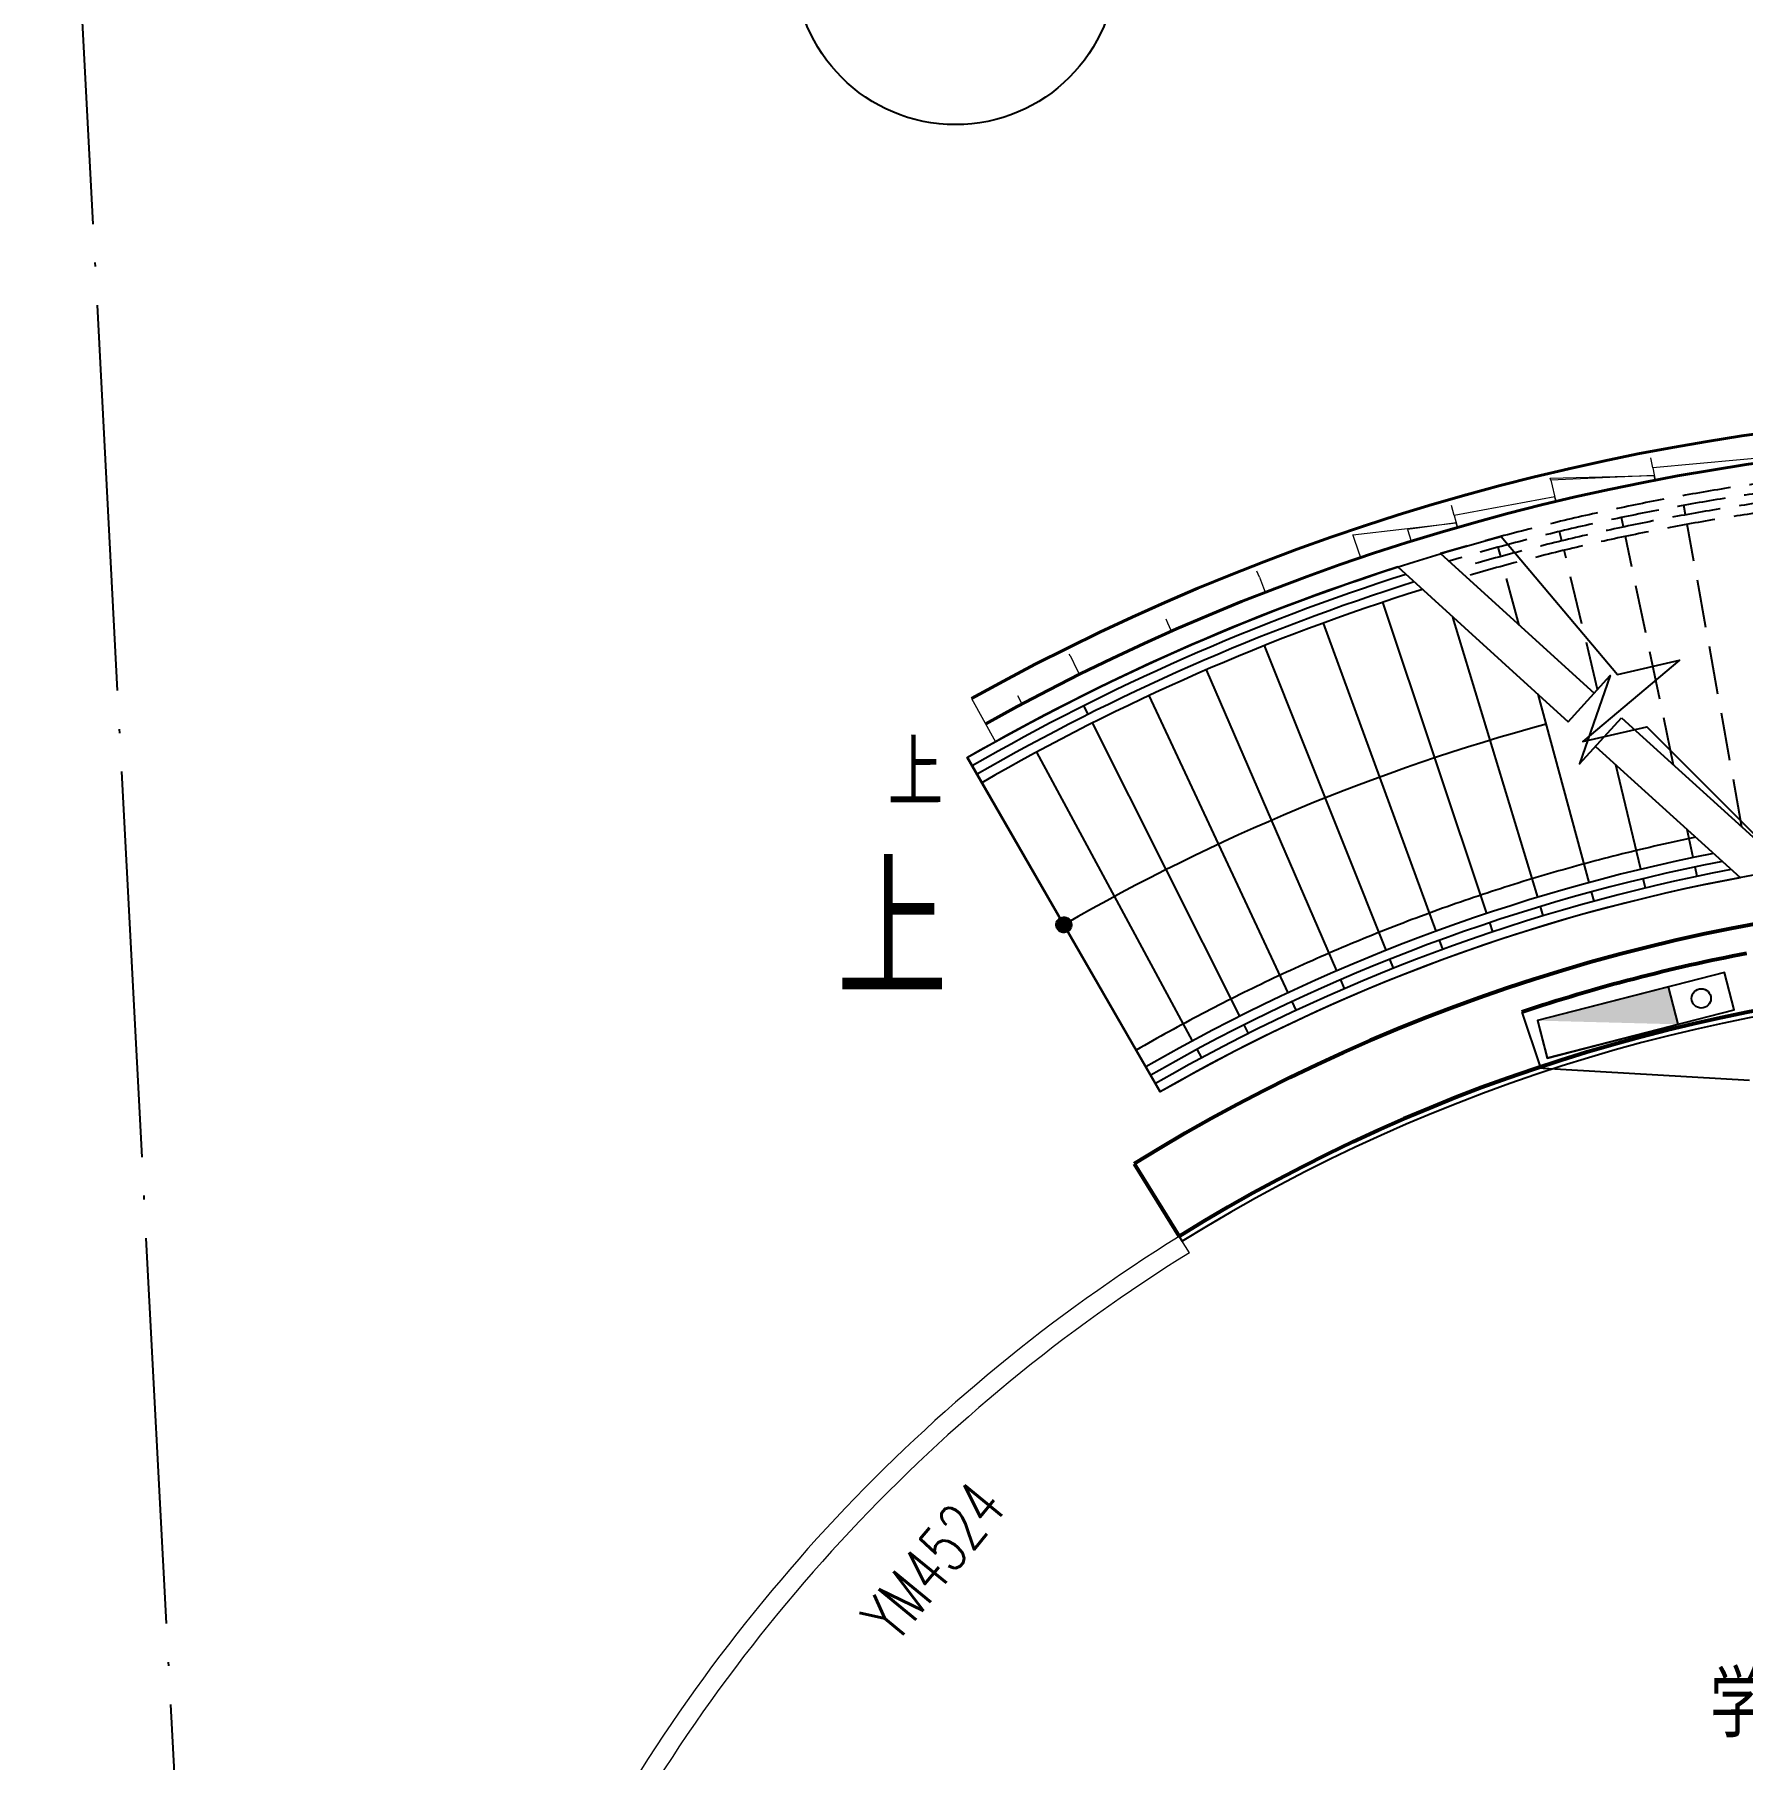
# Model space of a CAD drawing. Header units: millimetres. Extents: x 347599 to 1495443, y -100002 to 152717.
# Drawn here: x 1387912 to 1396761, y 22822 to 31758 of the extents above; entities that cross this region are included whole.
import ezdxf
from ezdxf.enums import TextEntityAlignment as Align

# ---------------------------------------------------------------- set-up
doc = ezdxf.new("R2010")
doc.units = ezdxf.units.MM
doc.header["$LTSCALE"] = 1000
for name, pattern in [('E-RG-1F$0$$0$DOTE', [2.42, 2, -0.2, 0.02, -0.2]), ('E1-RD-1F$0$DASH', [0.35, 0.25, -0.1]), ('XRE1$0$DASH', [0.35, 0.25, -0.1]), ('XRE2$0$HIDDEN', [0.375, 0.25, -0.125])]:
    doc.linetypes.add(name, pattern=pattern)
doc.layers.get('0').update_dxf_attribs({"linetype": 'CONTINUOUS'})
for name, color, linetype in [('A-SYMB-DOOR', 13, 'CONTINUOUS'), ('A—墙体', 7, 'CONTINUOUS'), ('A—楼梯、电梯、栏杆', 50, 'CONTINUOUS'), ('A—轴线、尺寸', 1, 'CONTINUOUS'), ('E1-RD-1F$0$C-NAME-DIM100', 13, 'CONTINUOUS'), ('E1-RI-1F$0$0P-FE-FH-F', 141, 'CONTINUOUS'), ('E1-RI-1F$0$0P-FE-HY', 141, 'CONTINUOUS'), ('E1-RI-1F$0$0P-TE-D0-A', 1, 'CONTINUOUS'), ('I—平面—文字', 40, 'CONTINUOUS'), ('I—平面—文字（放大1：100）', 40, 'XRE2$0$HIDDEN'), ('I—平面—消防设施', 10, 'CONTINUOUS'), ('I—平面—装饰面层线', 192, 'CONTINUOUS'), ('轴线100', 1, 'CONTINUOUS')]:
    doc.layers.add(name, color=color, linetype=linetype)
for name, color, linetype, lineweight in [('E1-RD-1F$0$$0$A-GLAZ', 140, 'CONTINUOUS', 5), ('E1-RD-1F$0$$3$A-WALL', 7, 'CONTINUOUS', 5), ('E1-RD-1F$0$A-DOOR', 32, 'CONTINUOUS', 5), ('E1-RD-1F$0$A-WALL', 7, 'CONTINUOUS', 5)]:
    doc.layers.add(name, color=color, linetype=linetype, lineweight=lineweight)
doc.styles.add('ECADI-TXT', font='simplex.shx', dxfattribs={"bigfont": 'hztxt.shx'})
doc.styles.add('XD2008', font='simhei.ttf', dxfattribs={"width": 0.7})

# ---------------------------------------------------------------- blocks, each defined once
blk = doc.blocks.new('E1-RD-1F$0$3')
at = {"layer": 'A—楼梯、电梯、栏杆'}
h = blk.add_hatch(color=256, dxfattribs=at)
edge = h.paths.add_edge_path()
edge.add_arc((10773784.9, -7567736.8), 20, 138.7891, 318.7891, ccw=False)
edge.add_arc((10773784.9, -7567736.8), 20, -41.2109, 138.7891, ccw=False)
blk.add_lwpolyline([(10773800, -7567750, -1), (10773769.9, -7567723.7, -1)], format="xyb", close=True, dxfattribs=at)
blk = doc.blocks.new('E1-RI-1F$0$XFX-BX')
blk.add_lwpolyline([(0, 0), (0, 200), (700, 200), (700, 0)], close=True)
blk.add_solid([(0, 0), (0, 0), (700, 0), (700, 200)])
blk = doc.blocks.new('E1-RI-1F$0$AEQE')
at = {"layer": 'E1-RI-1F$0$0P-FE-FH-F'}
blk.add_circle((11709503, -6156376), 50, dxfattribs=at)
at = {"layer": 'E1-RI-1F$0$0P-TE-D0-A'}
blk.add_lwpolyline([(11709777.1, -6157186.8), (11709569.7, -6156208.5), (11709374.1, -6156250), (11709581.5, -6157228.3)], close=True, dxfattribs=at)
at = {"layer": 'E1-RI-1F$0$0P-FE-HY', "xscale": -0.9999999999999996, "rotation": 281.977062229859}
blk.add_blockref('E1-RI-1F$0$XFX-BX', (11709581.6, -6157228.2), dxfattribs=at)
blk = doc.blocks.new('ECADI-TAG-DOOR')

msp = doc.modelspace()

# ---------------------------------------------------------------- linework, layer by layer
at = {"layer": 'A—墙体'}
msp.add_line((1393608.6, 25907.2), (1393842, 25531.8), dxfattribs=at)
msp.add_lwpolyline([(1395618.2, 26694.1), (1395712.9, 26409.5)], dxfattribs=at)
for radius, start, end in [(9250, 61.86871, 121.86871), (9108, 100.82405, 108.39488), (8808, 61.86871, 121.86871)]:
    msp.add_arc((1398492.4, 18051.5), radius, start, end, dxfattribs=at)
at = {"layer": 'A—楼梯、电梯、栏杆', "linetype": 'XRE1$0$DASH'}
for p, q in [((1396465.6, 29269.9), (1396456.7, 29319.1)), ((1396144.3, 29207.1), (1396134, 29256)), ((1395824.9, 29135), (1395813.2, 29183.6)), ((1396404, 27973.1), (1396154.6, 29158.1)), ((1396757.8, 27652.1), (1396474.4, 29220.7)), ((1395507.8, 29053.9), (1395494.7, 29102.1)), ((1396010.1, 28365.6), (1395836.6, 29086.4)), ((1395604.1, 28698.6), (1395520.8, 29005.6))]:
    msp.add_line(p, q, dxfattribs=at)
at = {"layer": 'A—楼梯、电梯、栏杆'}
for p, q in [((1395195.9, 29068.9), (1395992.5, 28346.3)), ((1395195.9, 29068.9), (1395992.5, 28346.3)), ((1394974.1, 29000.1), (1395858.2, 28198.2)), ((1394974.1, 29000.1), (1395858.2, 28198.2)), ((1395435.5, 27204.5), (1394896.9, 28817)), ((1395435.5, 27204.5), (1394896.9, 28817)), ((1395173.9, 27113), (1394589.3, 28709.3)), ((1395173.9, 27113), (1394589.3, 28709.3)), ((1395699.5, 27288.5), (1395260.6, 28740.2)), ((1395699.5, 27288.5), (1395260.6, 28740.2)), ((1394915.1, 27014), (1394284.9, 28592.8)), ((1394915.1, 27014), (1394284.9, 28592.8)), ((1394659.2, 26907.5), (1393983.9, 28467.7)), ((1394659.2, 26907.5), (1393983.9, 28467.7)), ((1394406.5, 26793.8), (1393686.7, 28333.9)), ((1394406.5, 26793.8), (1393686.7, 28333.9)), ((1395965.9, 27364.9), (1395701.3, 28340.5)), ((1395965.9, 27364.9), (1395701.3, 28340.5)), ((1393371, 28236.4), (1393348.5, 28281)), ((1393371, 28236.4), (1393348.5, 28281)), ((1394157.2, 26672.9), (1393393.4, 28191.7)), ((1394157.2, 26672.9), (1393393.4, 28191.7)), ((1396133.2, 28218.7), (1396999, 27433.4)), ((1396133.2, 28218.7), (1396999, 27433.4)), ((1395998.9, 28070.5), (1396748.9, 27390.2)), ((1395998.9, 28070.5), (1396748.9, 27390.2)), ((1392744.8, 28012.2), (1393744.4, 26279.9)), ((1392744.8, 28012.2), (1393744.4, 26279.9)), ((1393911.4, 26544.9), (1393104.4, 28041.1)), ((1393911.4, 26544.9), (1393104.4, 28041.1)), ((1396234.4, 27433.6), (1396104.1, 27975.1)), ((1396234.4, 27433.6), (1396104.1, 27975.1)), ((1396504.7, 27494.6), (1396474.3, 27639.3)), ((1396504.7, 27494.6), (1396474.3, 27639.3)), ((1396525.3, 27396.7), (1396515, 27445.7)), ((1396257.8, 27336.4), (1396246.1, 27385)), ((1396257.8, 27336.4), (1396246.1, 27385)), ((1395992.1, 27268.4), (1395979, 27316.7)), ((1395992.1, 27268.4), (1395979, 27316.7)), ((1395728.5, 27192.8), (1395714, 27240.7)), ((1395728.5, 27192.8), (1395714, 27240.7)), ((1395467.1, 27109.7), (1395451.3, 27157.1)), ((1395467.1, 27109.7), (1395451.3, 27157.1)), ((1395208.3, 27019.1), (1395191.1, 27066)), ((1395208.3, 27019.1), (1395191.1, 27066)), ((1394952.1, 26921.1), (1394933.6, 26967.5)), ((1394952.1, 26921.1), (1394933.6, 26967.5)), ((1394698.9, 26815.8), (1394679.1, 26861.7)), ((1394698.9, 26815.8), (1394679.1, 26861.7)), ((1394448.8, 26703.2), (1394427.7, 26748.5)), ((1394448.8, 26703.2), (1394427.7, 26748.5)), ((1394202.1, 26583.6), (1394179.6, 26628.2)), ((1394202.1, 26583.6), (1394179.6, 26628.2)), ((1393958.9, 26456.8), (1393935.1, 26500.9)), ((1393958.9, 26456.8), (1393935.1, 26500.9))]:
    msp.add_line(p, q, dxfattribs=at)
msp.add_lwpolyline([(1395510.9, 29158.3), (1396112.5, 28442.5), (1396434.9, 28516.2), (1395933.2, 28096.1), (1396265.8, 28171.7), (1397002.1, 27433.9, 0.091861), (1393744.4, 26279.9), (1392744.5, 28012.1, -0.064247), (1395510.9, 29158.3, -0.064247)], format="xyb", dxfattribs=at)
msp.add_lwpolyline([(1395858.2, 28198.2), (1396074.6, 28436.8), (1395916.5, 27979.7), (1396133.2, 28218.7)], dxfattribs=at)
msp.add_lwpolyline([(1395858.2, 28198.2), (1396074.6, 28436.8), (1395916.5, 27979.7), (1396133.2, 28218.7)], dxfattribs=at)
at = {"layer": 'A—楼梯、电梯、栏杆', "linetype": 'XRE1$0$DASH'}
for radius, end in [(11500, 106.65741), (11450, 106.50618), (11400, 106.35336), (11350, 106.19895)]:
    msp.add_arc((1398492.4, 18051.5), radius, 58.8708, end, dxfattribs=at)
at = {"layer": 'A—楼梯、电梯、栏杆'}
for radius, start in [(11500, 107.81453), (11500, 107.81453), (11450, 107.67012), (11450, 107.67012), (11400, 107.52423), (11400, 107.52423), (11350, 107.37684), (11350, 107.37684), (10500, 105.17738), (9650, 101.24822), (9650, 101.24822), (9600, 101.02675), (9600, 101.02675), (9550, 100.80232), (9550, 100.80232), (9500, 100.57485), (9500, 100.57485)]:
    msp.add_arc((1398492.4, 18051.5), radius, start, 119.98609, dxfattribs=at)
at = {"layer": 'A—楼梯、电梯、栏杆', "linetype": 'E1-RD-1F$0$DASH', "ltscale": 1000}
msp.add_arc((1398492.4, 18051.5), 9750, 101.68249, 119.98609, dxfattribs=at)
msp.add_arc((1398492.4, 18051.5), 9750, 101.68249, 119.98609, dxfattribs=at)
at = {"layer": 'A—轴线、尺寸', "linetype": 'E-RG-1F$0$$0$DOTE'}
msp.add_line((1389483, 6609.2), (1387911.6, 36565.6), dxfattribs=at)
at = {"layer": 'A—轴线、尺寸', "linetype": 'ByBlock'}
msp.add_circle((1392683.1, 32124.6), 833.3, dxfattribs=at)
at = {"layer": 'E1-RD-1F$0$$0$A-GLAZ', "color": 8}
for p, q in [((1396296.3, 29512.6), (1396286.3, 29565.1)), ((1396296.3, 29512.6), (1396286.3, 29565.1)), ((1395764.8, 29460.5), (1396303.7, 29474.2)), ((1395764.8, 29460.5), (1396303.7, 29474.2)), ((1395767.4, 29449.8), (1395764.8, 29460.5)), ((1395767.4, 29449.8), (1395764.8, 29460.5)), ((1394743.9, 29162.6), (1394742.6, 29166.5)), ((1394743.9, 29162.6), (1394742.6, 29166.5))]:
    msp.add_line(p, q, dxfattribs=at)
at = {"layer": 'E1-RD-1F$0$$0$A-GLAZ', "lineweight": 13}
for p, q in [((1396296.3, 29512.6), (1396308.4, 29449.7)), ((1396296.3, 29512.6), (1396308.4, 29449.7)), ((1396308.4, 29449.7), (1396827.4, 29537)), ((1396308.4, 29449.7), (1396827.4, 29537)), ((1395767.4, 29449.8), (1395793.9, 29338.9)), ((1395767.4, 29449.8), (1395793.9, 29338.9)), ((1395793.9, 29338.9), (1396308.4, 29449.7)), ((1395793.9, 29338.9), (1396308.4, 29449.7)), ((1396308.4, 29449.7), (1396303.7, 29474.2)), ((1396308.4, 29449.7), (1396303.7, 29474.2)), ((1395267.2, 29266.5), (1395252.4, 29317.9)), ((1395267.2, 29266.5), (1395252.4, 29317.9)), ((1395284.9, 29205), (1395793.9, 29338.9)), ((1395284.9, 29205), (1395793.9, 29338.9)), ((1395793.9, 29338.9), (1395788.1, 29363.2)), ((1395793.9, 29338.9), (1395788.1, 29363.2)), ((1394742.6, 29166.5), (1395278, 29229)), ((1394742.6, 29166.5), (1395278, 29229)), ((1395267.2, 29266.5), (1395284.9, 29205)), ((1395267.2, 29266.5), (1395284.9, 29205)), ((1395284.9, 29205), (1395278, 29229)), ((1395284.9, 29205), (1395278, 29229)), ((1394774.5, 29071.8), (1394743.9, 29162.6)), ((1394774.5, 29071.8), (1394743.9, 29162.6)), ((1395024.8, 29194.3), (1395044, 29132.8)), ((1395024.8, 29194.3), (1395044, 29132.8)), ((1394782.5, 29048.1), (1394774.5, 29071.8)), ((1394782.5, 29048.1), (1394774.5, 29071.8)), ((1394257.5, 28946.5), (1394245.2, 28978.1)), ((1394257.5, 28946.5), (1394245.2, 28978.1)), ((1394257.5, 28946.5), (1394278.7, 28891.9)), ((1394257.5, 28946.5), (1394278.7, 28891.9)), ((1394278.7, 28891.9), (1394287.8, 28868.6)), ((1394278.7, 28891.9), (1394287.8, 28868.6)), ((1393782.9, 28709.4), (1393774.4, 28728.6)), ((1393782.9, 28709.4), (1393774.4, 28728.6)), ((1393791.6, 28689.7), (1393782.9, 28709.4)), ((1393791.6, 28689.7), (1393782.9, 28709.4)), ((1393801.7, 28666.8), (1393791.6, 28689.7)), ((1393801.7, 28666.8), (1393791.6, 28689.7)), ((1393276.5, 28541.2), (1393272.9, 28548.5)), ((1393276.5, 28541.2), (1393272.9, 28548.5)), ((1393276.5, 28541.2), (1393314.1, 28465.6)), ((1393276.5, 28541.2), (1393314.1, 28465.6)), ((1393314.1, 28465.6), (1393325.2, 28443.2)), ((1393314.1, 28465.6), (1393325.2, 28443.2)), ((1393004.5, 28333.3), (1393027.7, 28289.9)), ((1393004.5, 28333.3), (1393027.7, 28289.9))]:
    msp.add_line(p, q, dxfattribs=at)
at = {"layer": 'E1-RD-1F$0$$0$A-GLAZ', "lineweight": 13, "flags": 128}
for points in [[(1396823.8, 29561.7), (1396748.5, 29554.7), (1396673.1, 29547.7), (1396597.8, 29540.6), (1396522.4, 29533.6), (1396447, 29526.6), (1396371.7, 29519.6), (1396296.3, 29512.6)], [(1396823.8, 29561.7), (1396748.5, 29554.7), (1396673.1, 29547.7), (1396597.8, 29540.6), (1396522.4, 29533.6), (1396447, 29526.6), (1396371.7, 29519.6), (1396296.3, 29512.6)], [(1396303.7, 29474.2), (1396227.1, 29470.7), (1396150.5, 29467.2), (1396073.8, 29463.8), (1395997.2, 29460.3), (1395920.6, 29456.8), (1395844, 29453.3), (1395767.4, 29449.8)], [(1396303.7, 29474.2), (1396227.1, 29470.7), (1396150.5, 29467.2), (1396073.8, 29463.8), (1395997.2, 29460.3), (1395920.6, 29456.8), (1395844, 29453.3), (1395767.4, 29449.8)], [(1395788.1, 29363.2), (1395713.7, 29349.4), (1395639.2, 29335.6), (1395564.8, 29321.8), (1395490.4, 29308), (1395416, 29294.2), (1395341.6, 29280.3), (1395267.2, 29266.5)], [(1395788.1, 29363.2), (1395713.7, 29349.4), (1395639.2, 29335.6), (1395564.8, 29321.8), (1395490.4, 29308), (1395416, 29294.2), (1395341.6, 29280.3), (1395267.2, 29266.5)], [(1395278, 29229), (1395214.7, 29220.3), (1395151.4, 29211.7), (1395088.1, 29203), (1395024.8, 29194.3)], [(1395278, 29229), (1395214.7, 29220.3), (1395151.4, 29211.7), (1395088.1, 29203), (1395024.8, 29194.3)]]:
    msp.add_lwpolyline(points, dxfattribs=at)
at = {"layer": 'E1-RD-1F$0$$3$A-WALL'}
msp.add_line((1392766.8, 28318.4), (1392890, 28094.6), dxfattribs=at)
msp.add_line((1392766.8, 28318.4), (1392890, 28094.6), dxfattribs=at)
at = {"layer": 'E1-RD-1F$0$$3$A-WALL', "lineweight": 40}
for radius in [11755.5, 11755.5, 11605.5, 11605.5]:
    msp.add_arc((1398492.4, 18051.5), radius, 61.86871, 119.14738, dxfattribs=at)
at = {"layer": 'E1-RD-1F$0$A-DOOR'}
msp.add_line((1393894.8, 25446.9), (1393842, 25531.8), dxfattribs=at)
msp.add_line((1393894.8, 25446.9), (1393842, 25531.8), dxfattribs=at)
for radius in [8808, 8808, 8708, 8708]:
    msp.add_arc((1398492.4, 18051.5), radius, 121.86871, 151.86871, dxfattribs=at)
at = {"layer": 'E1-RD-1F$0$A-WALL', "lineweight": 53}
msp.add_line((1393608.6, 25907.2), (1393842, 25531.8), dxfattribs=at)
at = {"layer": 'E1-RD-1F$0$A-WALL'}
msp.add_lwpolyline([(1395618.2, 26694.1), (1395712.9, 26409.5)], dxfattribs=at)
at = {"layer": 'E1-RD-1F$0$A-WALL', "lineweight": 53}
for radius, start, end in [(9250, 61.86871, 121.86871), (9108, 100.82405, 108.39488), (8808, 61.86871, 121.86871)]:
    msp.add_arc((1398492.4, 18051.5), radius, start, end, dxfattribs=at)
at = {"layer": 'E1-RD-1F$0$C-NAME-DIM100', "linetype": 'E1-RD-1F$0$DASH'}
for p, q in [((1396465.6, 29269.9), (1396456.7, 29319.1)), ((1396144.3, 29207.1), (1396134, 29256)), ((1395824.9, 29135), (1395813.2, 29183.6)), ((1396404, 27973.1), (1396154.6, 29158.1)), ((1396757.8, 27652.1), (1396474.4, 29220.7)), ((1395507.8, 29053.9), (1395494.7, 29102.1)), ((1396010.1, 28365.6), (1395836.6, 29086.4)), ((1395604.1, 28698.6), (1395520.8, 29005.6))]:
    msp.add_line(p, q, dxfattribs=at)
for radius, end in [(11500, 106.65741), (11450, 106.50618), (11400, 106.35336), (11350, 106.19895)]:
    msp.add_arc((1398492.4, 18051.5), radius, 58.8708, end, dxfattribs=at)
at = {"layer": 'I—平面—消防设施'}
msp.add_lwpolyline([(1395698.2, 26404.6), (1396796.4, 26341.9)], dxfattribs=at)
msp.add_lwpolyline([(1395698.2, 26404.6), (1396796.4, 26341.9)], dxfattribs=at)
at = {"layer": 'I—平面—装饰面层线'}
msp.add_line((1393842, 25531.8), (1393857.8, 25506.3), dxfattribs=at)
msp.add_arc((1398492.4, 18051.5), 8778, 61.86871, 121.86871, dxfattribs=at)
at = {"layer": '轴线100', "linetype": 'E-RG-1F$0$$0$DOTE'}
msp.add_line((1389483, 6609.2), (1387911.6, 36565.6), dxfattribs=at)

# ---------------------------------------------------------------- block references
at = {"layer": 'A-SYMB-DOOR'}
ref = msp.add_blockref('ECADI-TAG-DOOR', (1392364.9, 24908.3), dxfattribs=dict(at, xscale=-100.0000000022706, yscale=100.0000000000925, zscale=100, rotation=230.5543653481935))
ref.add_attrib('门窗主编号1', 'YM4524', dxfattribs={"height": 250, "rotation": 50.55437, "style": 'ECADI-TXT', "width": 0.7}).set_placement((1392956, 24124.2), align=Align.RIGHT)
ref = msp.add_blockref('ECADI-TAG-DOOR', (1392364.9, 24908.3, 0), dxfattribs=dict(at, xscale=-100.0000000022706, yscale=100.0000000000925, zscale=100, rotation=230.5543653481935))
ref.add_attrib('门窗主编号1', 'YM4524', dxfattribs={"height": 250, "rotation": 50.55437, "style": 'ECADI-TXT', "width": 0.7}).set_placement((1392956, 24124.2, 0), align=Align.RIGHT)
at = {"layer": 'A—楼梯、电梯、栏杆', "xscale": 2, "yscale": 2, "zscale": 2, "rotation": 359.999231506797}
msp.add_blockref('E1-RD-1F$0$3', (-20154122.2, 15162908.7), dxfattribs=at)
msp.add_blockref('E1-RD-1F$0$3', (-20154122.2, 15162908.7), dxfattribs=at)
at = {"layer": 'I—平面—消防设施', "rotation": 272.4580669281294}
msp.add_blockref('E1-RI-1F$0$AEQE', (7045059.1, 11989529.4, 0.2), dxfattribs=at)

# ---------------------------------------------------------------- texts
at = {"layer": 'I—平面—文字', "linetype": 'ByBlock', "style": 'XD2008', "width": 0.7}
msp.add_text('上', height=600, rotation=360, dxfattribs=at).set_placement((1392068.5, 26837.3, 0))
at = {"layer": 'I—平面—文字（放大1：100）', "linetype": 'ByBlock', "style": 'XD2008', "width": 0.7}
for s, p in [('上', (1392332.4, 27793.5)), ('学生活动室', (1396592.6, 22967.9))]:
    msp.add_text(s, height=300, rotation=0.19758, dxfattribs=at).set_placement(p)

doc.saveas('drawing.dxf')
